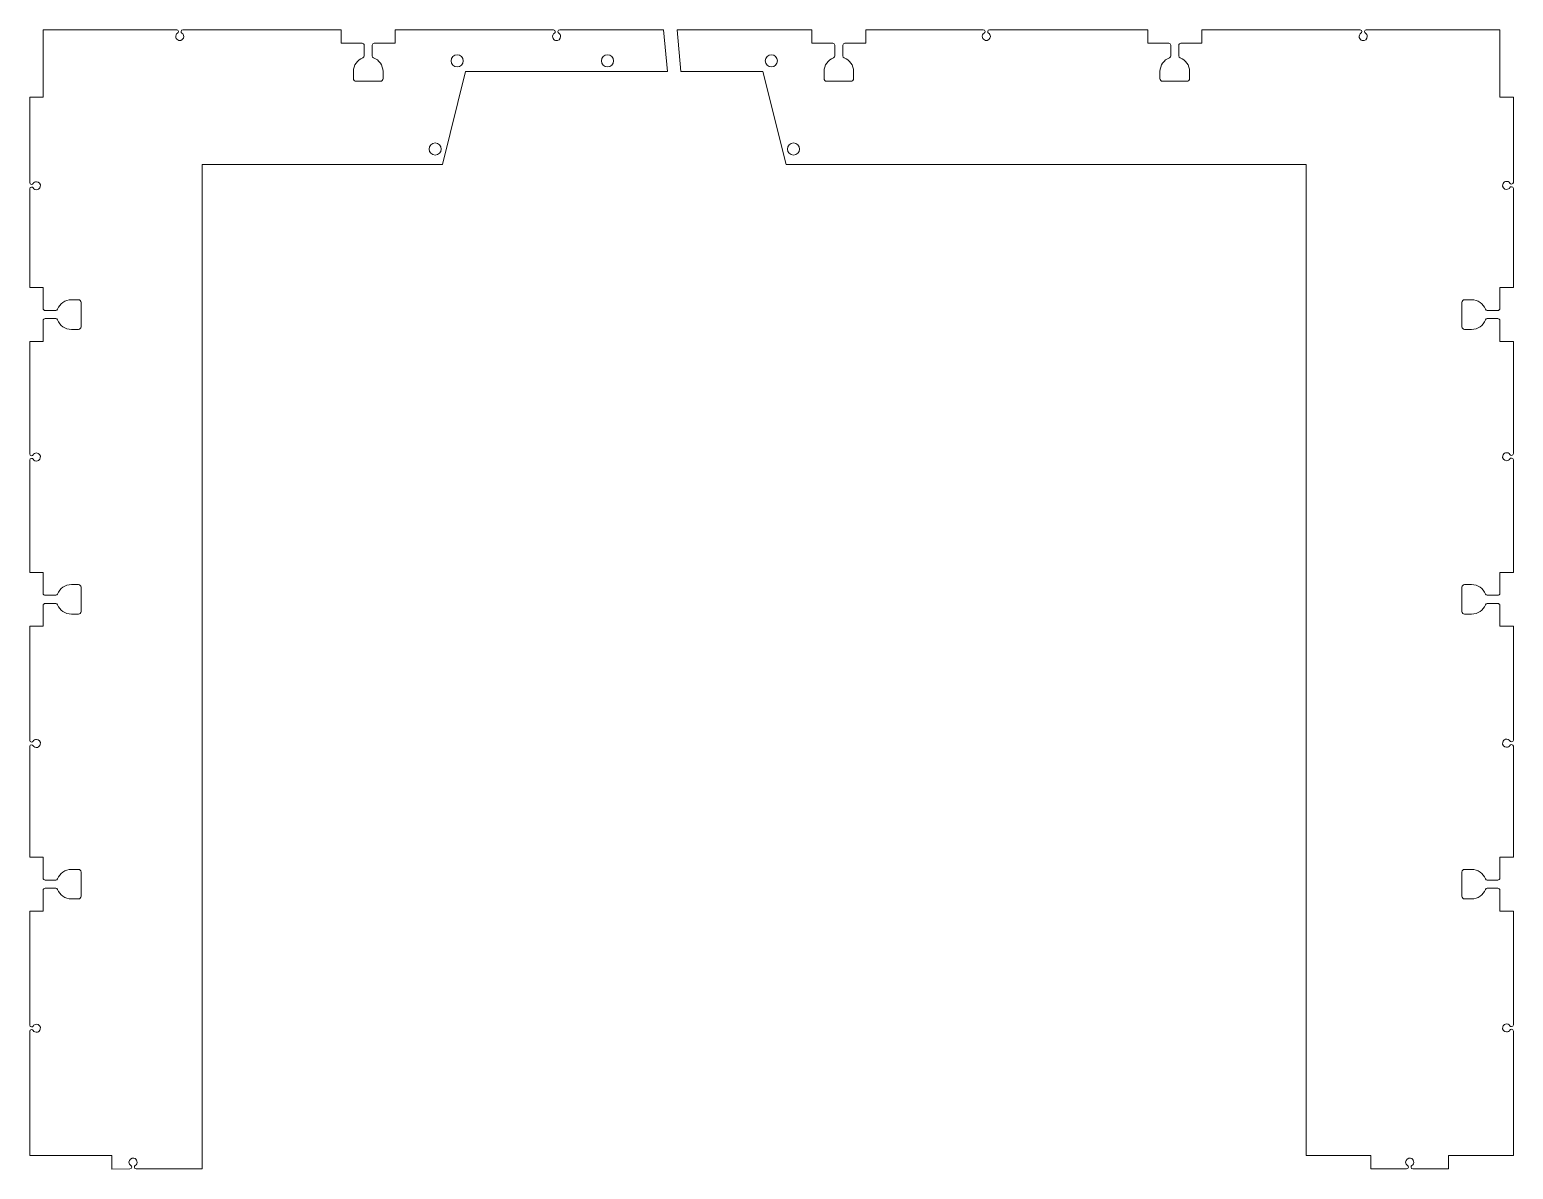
# Model space of a CAD drawing. Header units: inches. Extents: x 24 to 575, y -512 to -88.
import ezdxf

# ---------------------------------------------------------------- set-up
doc = ezdxf.new("R2010")
doc.units = ezdxf.units.IN
doc.header["$MEASUREMENT"] = 0
doc.layers.add('Layer 1', color=7, linetype='Continuous')

# ---------------------------------------------------------------- blocks, each defined once
blk = doc.blocks.new('block 3')
at = {"layer": 'Layer 1', "color": 240, "lineweight": 9, "true_color": 0xed1c24}
for points in [[(570.47, -88.44), (520.85, -88.44)], [(575.47, -113.39), (570.47, -113.39), (570.47, -88.39)], [(296.79, -103.94), (305.42, -138.44)], [(575.47, -145.08), (575.47, -113.39)]]:
    blk.add_lwpolyline(points, dxfattribs=at)
for points, knots in [([(520.85, -88.44), (520.49, -88.44), (520.2, -88.73), (520.2, -89.08), (520.2, -89.08), (520.2, -89.13), (520.2, -89.13), (520.2, -89.36), (520.33, -89.56), (520.52, -89.69), (520.93, -89.95), (521.2, -90.42), (521.2, -90.94), (521.2, -91.89), (520.33, -92.63), (519.34, -92.4), (518.81, -92.27), (518.39, -91.86), (518.25, -91.33), (518.08, -90.65), (518.38, -90.01), (518.89, -89.68), (519.08, -89.56), (519.21, -89.36), (519.21, -89.14), (519.21, -89.14), (519.21, -89.1), (519.21, -89.1), (519.22, -88.74), (518.93, -88.44), (518.57, -88.44), (518.57, -88.44), (459.74, -88.44), (459.74, -88.44), (459.74, -88.44), (459.74, -93.44), (459.74, -93.44), (459.74, -93.44), (451.99, -93.44), (451.99, -93.44), (451.58, -93.44), (451.24, -93.78), (451.24, -94.19), (451.24, -94.19), (451.24, -98.12), (451.24, -98.12), (451.24, -98.42), (451.43, -98.7), (451.72, -98.81), (453.77, -99.61), (455.24, -101.61), (455.24, -103.94), (455.24, -103.94), (455.24, -106.54), (455.24, -106.54), (455.24, -107.09), (454.79, -107.54), (454.24, -107.54), (454.24, -107.54), (445.24, -107.54), (445.24, -107.54), (444.69, -107.54), (444.24, -107.09), (444.24, -106.54), (444.24, -106.54), (444.24, -103.94), (444.24, -103.94), (444.24, -101.61), (445.71, -99.61), (447.76, -98.81), (448.05, -98.7), (448.24, -98.42), (448.24, -98.11), (448.24, -98.11), (448.24, -94.19), (448.24, -94.19), (448.24, -93.78), (447.9, -93.44), (447.49, -93.44), (447.49, -93.44), (439.74, -93.44), (439.74, -93.44), (439.74, -93.44), (439.74, -88.44), (439.74, -88.44), (439.74, -88.44), (380.89, -88.39), (380.89, -88.39), (380.54, -88.39), (380.25, -88.68), (380.25, -89.03), (380.25, -89.03), (380.25, -89.07), (380.25, -89.07), (380.25, -89.31), (380.38, -89.51), (380.57, -89.63), (380.98, -89.9), (381.25, -90.36), (381.25, -90.89), (381.25, -91.84), (380.37, -92.58), (379.39, -92.35), (378.86, -92.22), (378.43, -91.8), (378.3, -91.28), (378.13, -90.6), (378.42, -89.96), (378.93, -89.63), (379.12, -89.51), (379.25, -89.31), (379.26, -89.09), (379.26, -89.09), (379.26, -89.05), (379.26, -89.05), (379.27, -88.69), (378.98, -88.39), (378.62, -88.39), (378.62, -88.39), (334.97, -88.44), (334.97, -88.44), (334.97, -88.44), (334.97, -93.44), (334.97, -93.44), (334.97, -93.44), (327.22, -93.44), (327.22, -93.44), (326.8, -93.44), (326.47, -93.78), (326.47, -94.19), (326.47, -94.19), (326.47, -98.12), (326.47, -98.12), (326.47, -98.42), (326.66, -98.7), (326.94, -98.81), (329, -99.61), (330.47, -101.61), (330.47, -103.94), (330.47, -103.94), (330.47, -106.54), (330.47, -106.54), (330.47, -107.09), (330.02, -107.54), (329.47, -107.54), (329.47, -107.54), (320.47, -107.54), (320.47, -107.54), (319.92, -107.54), (319.47, -107.09), (319.47, -106.54), (319.47, -106.54), (319.47, -103.94), (319.47, -103.94), (319.47, -101.61), (320.94, -99.61), (322.99, -98.81), (323.28, -98.7), (323.47, -98.42), (323.47, -98.11), (323.47, -98.11), (323.47, -94.19), (323.47, -94.19), (323.47, -93.78), (323.13, -93.44), (322.72, -93.44), (322.72, -93.44), (314.97, -93.44), (314.97, -93.44), (314.97, -93.44), (314.97, -88.44), (314.97, -88.44), (314.97, -88.44), (264.9, -88.44), (264.9, -88.44), (264.9, -88.44), (266.31, -103.94), (266.31, -103.94), (266.31, -103.94), (296.79, -103.94), (296.79, -103.94)], [0, 0, 0, 0, 1, 1, 1, 2, 2, 2, 3, 3, 3, 4, 4, 4, 5, 5, 5, 6, 6, 6, 7, 7, 7, 8, 8, 8, 9, 9, 9, 10, 10, 10, 11, 11, 11, 12, 12, 12, 13, 13, 13, 14, 14, 14, 15, 15, 15, 16, 16, 16, 17, 17, 17, 18, 18, 18, 19, 19, 19, 20, 20, 20, 21, 21, 21, 22, 22, 22, 23, 23, 23, 24, 24, 24, 25, 25, 25, 26, 26, 26, 27, 27, 27, 28, 28, 28, 29, 29, 29, 30, 30, 30, 31, 31, 31, 32, 32, 32, 33, 33, 33, 34, 34, 34, 35, 35, 35, 36, 36, 36, 37, 37, 37, 38, 38, 38, 39, 39, 39, 40, 40, 40, 41, 41, 41, 42, 42, 42, 43, 43, 43, 44, 44, 44, 45, 45, 45, 46, 46, 46, 47, 47, 47, 48, 48, 48, 49, 49, 49, 50, 50, 50, 51, 51, 51, 52, 52, 52, 53, 53, 53, 54, 54, 54, 55, 55, 55, 56, 56, 56, 57, 57, 57, 58, 58, 58, 59, 59, 59, 60, 60, 60, 60]), ([(498.47, -506.44), (498.47, -506.44), (498.47, -138.44), (498.47, -138.44), (498.47, -138.44), (305.42, -138.44), (305.42, -138.44)], [0, 0, 0, 0, 1, 1, 1, 2, 2, 2, 2]), ([(575.47, -145.08), (575.47, -145.44), (575.17, -145.73), (574.81, -145.72), (574.81, -145.72), (574.77, -145.72), (574.77, -145.72), (574.54, -145.72), (574.35, -145.59), (574.23, -145.4), (573.89, -144.88), (573.26, -144.59), (572.57, -144.76), (572.05, -144.89), (571.63, -145.32), (571.51, -145.85), (571.28, -146.83), (572.02, -147.71), (572.97, -147.71), (573.49, -147.71), (573.95, -147.44), (574.22, -147.03), (574.35, -146.84), (574.55, -146.71), (574.78, -146.71), (574.78, -146.71), (574.82, -146.71), (574.82, -146.71), (575.18, -146.71), (575.47, -147), (575.47, -147.36), (575.47, -147.36), (575.47, -184.19), (575.47, -184.19), (575.47, -184.19), (570.47, -184.19), (570.47, -184.19), (570.47, -184.19), (570.47, -191.94), (570.47, -191.94), (570.47, -192.35), (570.13, -192.69), (569.72, -192.69), (569.72, -192.69), (565.79, -192.69), (565.79, -192.69), (565.48, -192.69), (565.21, -192.5), (565.1, -192.21), (564.3, -190.16), (562.3, -188.69), (559.97, -188.69), (559.97, -188.69), (557.37, -188.69), (557.37, -188.69), (556.81, -188.69), (556.37, -189.14), (556.37, -189.69), (556.37, -189.69), (556.37, -198.69), (556.37, -198.69), (556.37, -199.24), (556.81, -199.69), (557.37, -199.69), (557.37, -199.69), (559.97, -199.69), (559.97, -199.69), (562.3, -199.69), (564.3, -198.22), (565.1, -196.17), (565.21, -195.88), (565.48, -195.69), (565.79, -195.69), (565.79, -195.69), (569.72, -195.69), (569.72, -195.69), (570.13, -195.69), (570.47, -196.03), (570.47, -196.44), (570.47, -196.44), (570.47, -204.19), (570.47, -204.19), (570.47, -204.19), (575.47, -204.19), (575.47, -204.19), (575.47, -204.19), (575.47, -245.83), (575.47, -245.83), (575.47, -246.19), (575.17, -246.48), (574.81, -246.47), (574.81, -246.47), (574.77, -246.47), (574.77, -246.47), (574.54, -246.47), (574.35, -246.34), (574.23, -246.15), (573.89, -245.63), (573.26, -245.34), (572.57, -245.51), (572.05, -245.64), (571.63, -246.07), (571.51, -246.6), (571.28, -247.58), (572.02, -248.46), (572.97, -248.46), (573.49, -248.46), (573.95, -248.19), (574.22, -247.78), (574.35, -247.59), (574.55, -247.46), (574.78, -247.46), (574.78, -247.46), (574.82, -247.46), (574.82, -247.46), (575.18, -247.46), (575.47, -247.75), (575.47, -248.11), (575.47, -248.11), (575.47, -289.94), (575.47, -289.94), (575.47, -289.94), (570.47, -289.94), (570.47, -289.94), (570.47, -289.94), (570.47, -297.69), (570.47, -297.69), (570.47, -298.1), (570.13, -298.44), (569.72, -298.44), (569.72, -298.44), (565.79, -298.44), (565.79, -298.44), (565.48, -298.44), (565.21, -298.25), (565.1, -297.96), (564.3, -295.91), (562.3, -294.44), (559.97, -294.44), (559.97, -294.44), (557.37, -294.44), (557.37, -294.44), (556.81, -294.44), (556.37, -294.89), (556.37, -295.44), (556.37, -295.44), (556.37, -304.44), (556.37, -304.44), (556.37, -304.99), (556.81, -305.44), (557.37, -305.44), (557.37, -305.44), (559.97, -305.44), (559.97, -305.44), (562.3, -305.44), (564.3, -303.97), (565.1, -301.92), (565.21, -301.63), (565.48, -301.44), (565.79, -301.44), (565.79, -301.44), (569.72, -301.44), (569.72, -301.44), (570.13, -301.44), (570.47, -301.78), (570.47, -302.19), (570.47, -302.19), (570.47, -309.94), (570.47, -309.94), (570.47, -309.94), (575.47, -309.94), (575.47, -309.94), (575.47, -309.94), (575.47, -352.2), (575.47, -352.2), (575.47, -352.57), (575.17, -352.86), (574.81, -352.85), (574.81, -352.85), (574.77, -352.85), (574.77, -352.85), (574.54, -352.84), (574.35, -352.71), (574.23, -352.52), (573.89, -352.01), (573.26, -351.71), (572.57, -351.89), (572.05, -352.02), (571.63, -352.45), (571.51, -352.97), (571.28, -353.96), (572.02, -354.84), (572.97, -354.84), (573.49, -354.84), (573.95, -354.57), (574.22, -354.16), (574.35, -353.97), (574.55, -353.84), (574.78, -353.84), (574.78, -353.84), (574.82, -353.84), (574.82, -353.84), (575.18, -353.84), (575.47, -354.13), (575.47, -354.48), (575.47, -354.48), (575.47, -395.69), (575.47, -395.69), (575.47, -395.69), (570.47, -395.69), (570.47, -395.69), (570.47, -395.69), (570.47, -403.44), (570.47, -403.44), (570.47, -403.85), (570.13, -404.19), (569.72, -404.19), (569.72, -404.19), (565.79, -404.19), (565.79, -404.19), (565.48, -404.19), (565.21, -404), (565.1, -403.71), (564.3, -401.66), (562.3, -400.19), (559.97, -400.19), (559.97, -400.19), (557.37, -400.19), (557.37, -400.19), (556.81, -400.19), (556.37, -400.64), (556.37, -401.19), (556.37, -401.19), (556.37, -410.19), (556.37, -410.19), (556.37, -410.74), (556.81, -411.19), (557.37, -411.19), (557.37, -411.19), (559.97, -411.19), (559.97, -411.19), (562.3, -411.19), (564.3, -409.72), (565.1, -407.67), (565.21, -407.38), (565.48, -407.19), (565.79, -407.19), (565.79, -407.19), (569.72, -407.19), (569.72, -407.19), (570.13, -407.19), (570.47, -407.53), (570.47, -407.94), (570.47, -407.94), (570.47, -415.69), (570.47, -415.69), (570.47, -415.69), (575.47, -415.69), (575.47, -415.69), (575.47, -415.69), (575.47, -457.95), (575.47, -457.95), (575.47, -458.32), (575.17, -458.61), (574.81, -458.6), (574.81, -458.6), (574.77, -458.6), (574.77, -458.6), (574.54, -458.59), (574.35, -458.46), (574.23, -458.27), (573.89, -457.76), (573.26, -457.46), (572.57, -457.64), (572.05, -457.77), (571.63, -458.2), (571.51, -458.72), (571.28, -459.71), (572.02, -460.59), (572.97, -460.59), (573.49, -460.59), (573.95, -460.32), (574.22, -459.91), (574.35, -459.72), (574.55, -459.59), (574.78, -459.59), (574.78, -459.59), (574.82, -459.59), (574.82, -459.59), (575.18, -459.59), (575.47, -459.88), (575.47, -460.23), (575.47, -460.23), (575.47, -506.44), (575.47, -506.44), (575.47, -506.44), (551.44, -506.44), (551.44, -506.44), (551.44, -506.44), (551.44, -511.44), (551.44, -511.44), (551.44, -511.44), (538.11, -511.44), (538.11, -511.44), (537.75, -511.44), (537.46, -511.14), (537.47, -510.78), (537.47, -510.78), (537.47, -510.74), (537.47, -510.74), (537.48, -510.52), (537.61, -510.32), (537.8, -510.2), (538.31, -509.87), (538.6, -509.23), (538.43, -508.55), (538.3, -508.02), (537.87, -507.61), (537.34, -507.48), (536.36, -507.25), (535.48, -507.99), (535.48, -508.94), (535.48, -509.47), (535.75, -509.93), (536.16, -510.2), (536.35, -510.32), (536.48, -510.52), (536.48, -510.75), (536.48, -510.75), (536.48, -510.8), (536.48, -510.8), (536.48, -511.15), (536.19, -511.44), (535.84, -511.44), (535.84, -511.44), (522.49, -511.44), (522.49, -511.44), (522.49, -511.44), (522.49, -506.44), (522.49, -506.44), (522.49, -506.44), (498.47, -506.44), (498.47, -506.44)], [0, 0, 0, 0, 1, 1, 1, 2, 2, 2, 3, 3, 3, 4, 4, 4, 5, 5, 5, 6, 6, 6, 7, 7, 7, 8, 8, 8, 9, 9, 9, 10, 10, 10, 11, 11, 11, 12, 12, 12, 13, 13, 13, 14, 14, 14, 15, 15, 15, 16, 16, 16, 17, 17, 17, 18, 18, 18, 19, 19, 19, 20, 20, 20, 21, 21, 21, 22, 22, 22, 23, 23, 23, 24, 24, 24, 25, 25, 25, 26, 26, 26, 27, 27, 27, 28, 28, 28, 29, 29, 29, 30, 30, 30, 31, 31, 31, 32, 32, 32, 33, 33, 33, 34, 34, 34, 35, 35, 35, 36, 36, 36, 37, 37, 37, 38, 38, 38, 39, 39, 39, 40, 40, 40, 41, 41, 41, 42, 42, 42, 43, 43, 43, 44, 44, 44, 45, 45, 45, 46, 46, 46, 47, 47, 47, 48, 48, 48, 49, 49, 49, 50, 50, 50, 51, 51, 51, 52, 52, 52, 53, 53, 53, 54, 54, 54, 55, 55, 55, 56, 56, 56, 57, 57, 57, 58, 58, 58, 59, 59, 59, 60, 60, 60, 61, 61, 61, 62, 62, 62, 63, 63, 63, 64, 64, 64, 65, 65, 65, 66, 66, 66, 67, 67, 67, 68, 68, 68, 69, 69, 69, 70, 70, 70, 71, 71, 71, 72, 72, 72, 73, 73, 73, 74, 74, 74, 75, 75, 75, 76, 76, 76, 77, 77, 77, 78, 78, 78, 79, 79, 79, 80, 80, 80, 81, 81, 81, 82, 82, 82, 83, 83, 83, 84, 84, 84, 85, 85, 85, 86, 86, 86, 87, 87, 87, 88, 88, 88, 89, 89, 89, 90, 90, 90, 91, 91, 91, 92, 92, 92, 93, 93, 93, 94, 94, 94, 95, 95, 95, 96, 96, 96, 97, 97, 97, 98, 98, 98, 99, 99, 99, 100, 100, 100, 101, 101, 101, 102, 102, 102, 103, 103, 103, 104, 104, 104, 105, 105, 105, 106, 106, 106, 107, 107, 107, 108, 108, 108, 109, 109, 109, 110, 110, 110, 111, 111, 111, 112, 112, 112, 113, 113, 113, 114, 114, 114, 114])]:
    blk.add_open_spline(points, degree=3, knots=knots, dxfattribs=at)
at = {"layer": 'Layer 1', "color": 177, "lineweight": 9, "true_color": 0x2e3092}
for points in [[(302.17, -99.94), (302.17, -101.18), (301.16, -102.19), (299.92, -102.19), (298.67, -102.19), (297.67, -101.18), (297.67, -99.94), (297.67, -98.7), (298.67, -97.69), (299.92, -97.69), (301.16, -97.69), (302.17, -98.7), (302.17, -99.94)], [(310.36, -132.71), (310.36, -133.96), (309.35, -134.96), (308.11, -134.96), (306.87, -134.96), (305.86, -133.96), (305.86, -132.71), (305.86, -131.47), (306.87, -130.46), (308.11, -130.46), (309.35, -130.46), (310.36, -131.47), (310.36, -132.71)]]:
    blk.add_open_spline(points, degree=3, knots=[0, 0, 0, 0, 1, 1, 1, 2, 2, 2, 3, 3, 3, 4, 4, 4, 4], dxfattribs=at)
blk = doc.blocks.new('block 4')
at = {"layer": 'Layer 1', "color": 240, "lineweight": 9, "true_color": 0xed1c24}
for points in [[(29.47, -88.39), (29.47, -113.39), (24.47, -113.39)], [(177.73, -138.44), (186.36, -103.94)]]:
    blk.add_lwpolyline(points, dxfattribs=at)
for points, knots in [([(186.36, -103.94), (186.36, -103.94), (261.31, -103.94), (261.31, -103.94), (261.31, -103.94), (259.9, -88.44), (259.9, -88.44), (259.9, -88.44), (221.3, -88.44), (221.3, -88.44), (220.94, -88.44), (220.66, -88.73), (220.66, -89.08), (220.66, -89.08), (220.66, -89.13), (220.66, -89.13), (220.66, -89.36), (220.79, -89.56), (220.98, -89.69), (221.39, -89.95), (221.66, -90.42), (221.66, -90.94), (221.66, -91.89), (220.78, -92.63), (219.79, -92.4), (219.27, -92.27), (218.84, -91.86), (218.71, -91.33), (218.53, -90.65), (218.83, -90.01), (219.34, -89.68), (219.53, -89.56), (219.66, -89.36), (219.67, -89.14), (219.67, -89.14), (219.67, -89.1), (219.67, -89.1), (219.68, -88.74), (219.38, -88.44), (219.02, -88.44), (219.02, -88.44), (160.19, -88.44), (160.19, -88.44), (160.19, -88.44), (160.19, -93.44), (160.19, -93.44), (160.19, -93.44), (152.44, -93.44), (152.44, -93.44), (152.03, -93.44), (151.69, -93.78), (151.69, -94.19), (151.69, -94.19), (151.69, -98.12), (151.69, -98.12), (151.69, -98.42), (151.88, -98.7), (152.17, -98.81), (154.23, -99.61), (155.69, -101.61), (155.69, -103.94), (155.69, -103.94), (155.69, -106.54), (155.69, -106.54), (155.69, -107.09), (155.25, -107.54), (154.69, -107.54), (154.69, -107.54), (145.69, -107.54), (145.69, -107.54), (145.14, -107.54), (144.69, -107.09), (144.69, -106.54), (144.69, -106.54), (144.69, -103.94), (144.69, -103.94), (144.69, -101.61), (146.16, -99.61), (148.22, -98.81), (148.5, -98.7), (148.69, -98.42), (148.69, -98.11), (148.69, -98.11), (148.69, -94.19), (148.69, -94.19), (148.69, -93.78), (148.36, -93.44), (147.94, -93.44), (147.94, -93.44), (140.19, -93.44), (140.19, -93.44), (140.19, -93.44), (140.19, -88.44), (140.19, -88.44), (140.19, -88.44), (81.35, -88.39), (81.35, -88.39), (80.99, -88.39), (80.7, -88.68), (80.7, -89.03), (80.7, -89.03), (80.7, -89.07), (80.7, -89.07), (80.7, -89.31), (80.83, -89.51), (81.03, -89.63), (81.43, -89.9), (81.7, -90.36), (81.7, -90.89), (81.7, -91.84), (80.83, -92.58), (79.84, -92.35), (79.32, -92.22), (78.89, -91.8), (78.75, -91.28), (78.58, -90.6), (78.88, -89.96), (79.39, -89.63), (79.58, -89.51), (79.71, -89.31), (79.71, -89.09), (79.71, -89.09), (79.71, -89.05), (79.71, -89.05), (79.72, -88.69), (79.43, -88.39), (79.07, -88.39), (79.07, -88.39), (29.47, -88.39), (29.47, -88.39)], [0, 0, 0, 0, 1, 1, 1, 2, 2, 2, 3, 3, 3, 4, 4, 4, 5, 5, 5, 6, 6, 6, 7, 7, 7, 8, 8, 8, 9, 9, 9, 10, 10, 10, 11, 11, 11, 12, 12, 12, 13, 13, 13, 14, 14, 14, 15, 15, 15, 16, 16, 16, 17, 17, 17, 18, 18, 18, 19, 19, 19, 20, 20, 20, 21, 21, 21, 22, 22, 22, 23, 23, 23, 24, 24, 24, 25, 25, 25, 26, 26, 26, 27, 27, 27, 28, 28, 28, 29, 29, 29, 30, 30, 30, 31, 31, 31, 32, 32, 32, 33, 33, 33, 34, 34, 34, 35, 35, 35, 36, 36, 36, 37, 37, 37, 38, 38, 38, 39, 39, 39, 40, 40, 40, 41, 41, 41, 42, 42, 42, 43, 43, 43, 43]), ([(177.73, -138.44), (177.73, -138.44), (88.47, -138.44), (88.47, -138.44), (88.47, -138.44), (88.47, -189.05), (88.47, -189.05), (88.47, -189.05), (88.47, -506.38), (88.47, -506.38), (88.47, -506.38), (88.47, -511.44), (88.47, -511.44), (88.47, -511.44), (63.98, -511.44), (63.98, -511.44), (63.62, -511.44), (63.33, -511.14), (63.34, -510.78), (63.34, -510.78), (63.34, -510.74), (63.34, -510.74), (63.34, -510.52), (63.48, -510.32), (63.66, -510.2), (64.18, -509.87), (64.47, -509.23), (64.3, -508.55), (64.17, -508.02), (63.74, -507.61), (63.21, -507.48), (62.23, -507.25), (61.35, -507.99), (61.35, -508.94), (61.35, -509.47), (61.62, -509.93), (62.03, -510.2), (62.22, -510.32), (62.35, -510.52), (62.35, -510.75), (62.35, -510.75), (62.35, -510.8), (62.35, -510.8), (62.35, -511.15), (62.06, -511.44), (61.7, -511.44), (61.7, -511.44), (54.97, -511.59), (54.97, -511.59), (54.97, -511.59), (54.97, -506.44), (54.97, -506.44), (54.97, -506.44), (24.47, -506.44), (24.47, -506.44), (24.47, -506.44), (24.47, -460.34), (24.47, -460.34), (24.47, -459.98), (24.77, -459.68), (25.13, -459.69), (25.13, -459.69), (25.16, -459.69), (25.16, -459.69), (25.39, -459.7), (25.59, -459.83), (25.71, -460.02), (26.04, -460.53), (26.68, -460.83), (27.36, -460.65), (27.88, -460.52), (28.3, -460.09), (28.42, -459.57), (28.66, -458.58), (27.91, -457.7), (26.97, -457.7), (26.44, -457.7), (25.98, -457.97), (25.71, -458.38), (25.59, -458.58), (25.38, -458.71), (25.15, -458.71), (25.15, -458.71), (25.11, -458.71), (25.11, -458.71), (24.76, -458.7), (24.47, -458.42), (24.47, -458.06), (24.47, -458.06), (24.47, -415.69), (24.47, -415.69), (24.47, -415.69), (29.47, -415.69), (29.47, -415.69), (29.47, -415.69), (29.47, -407.94), (29.47, -407.94), (29.47, -407.53), (29.8, -407.19), (30.22, -407.19), (30.22, -407.19), (34.14, -407.19), (34.14, -407.19), (34.45, -407.19), (34.73, -407.38), (34.84, -407.67), (35.63, -409.72), (37.64, -411.19), (39.97, -411.19), (39.97, -411.19), (42.57, -411.19), (42.57, -411.19), (43.12, -411.19), (43.57, -410.74), (43.57, -410.19), (43.57, -410.19), (43.57, -401.19), (43.57, -401.19), (43.57, -400.64), (43.12, -400.19), (42.57, -400.19), (42.57, -400.19), (39.97, -400.19), (39.97, -400.19), (37.64, -400.19), (35.64, -401.66), (34.84, -403.71), (34.73, -404), (34.45, -404.19), (34.14, -404.19), (34.14, -404.19), (30.22, -404.19), (30.22, -404.19), (29.8, -404.19), (29.47, -403.85), (29.47, -403.44), (29.47, -403.44), (29.47, -395.69), (29.47, -395.69), (29.47, -395.69), (24.47, -395.69), (24.47, -395.69), (24.47, -395.69), (24.47, -354.59), (24.47, -354.59), (24.47, -354.23), (24.77, -353.93), (25.13, -353.94), (25.13, -353.94), (25.16, -353.94), (25.16, -353.94), (25.39, -353.95), (25.59, -354.08), (25.71, -354.27), (26.04, -354.78), (26.68, -355.08), (27.36, -354.9), (27.88, -354.77), (28.3, -354.34), (28.42, -353.82), (28.66, -352.83), (27.91, -351.95), (26.97, -351.95), (26.44, -351.95), (25.98, -352.22), (25.71, -352.63), (25.59, -352.83), (25.38, -352.96), (25.15, -352.96), (25.15, -352.96), (25.11, -352.96), (25.11, -352.96), (24.76, -352.95), (24.47, -352.67), (24.47, -352.31), (24.47, -352.31), (24.47, -309.94), (24.47, -309.94), (24.47, -309.94), (29.47, -309.94), (29.47, -309.94), (29.47, -309.94), (29.47, -302.19), (29.47, -302.19), (29.47, -301.78), (29.8, -301.44), (30.22, -301.44), (30.22, -301.44), (34.14, -301.44), (34.14, -301.44), (34.45, -301.44), (34.73, -301.63), (34.84, -301.92), (35.63, -303.97), (37.64, -305.44), (39.97, -305.44), (39.97, -305.44), (42.57, -305.44), (42.57, -305.44), (43.12, -305.44), (43.57, -304.99), (43.57, -304.44), (43.57, -304.44), (43.57, -295.44), (43.57, -295.44), (43.57, -294.89), (43.12, -294.44), (42.57, -294.44), (42.57, -294.44), (39.97, -294.44), (39.97, -294.44), (37.64, -294.44), (35.64, -295.91), (34.84, -297.96), (34.73, -298.25), (34.45, -298.44), (34.14, -298.44), (34.14, -298.44), (30.22, -298.44), (30.22, -298.44), (29.8, -298.44), (29.47, -298.1), (29.47, -297.69), (29.47, -297.69), (29.47, -289.94), (29.47, -289.94), (29.47, -289.94), (24.47, -289.94), (24.47, -289.94), (24.47, -289.94), (24.47, -248.21), (24.47, -248.21), (24.47, -247.85), (24.77, -247.56), (25.13, -247.57), (25.13, -247.57), (25.16, -247.57), (25.16, -247.57), (25.39, -247.58), (25.59, -247.71), (25.71, -247.89), (26.04, -248.41), (26.68, -248.7), (27.36, -248.53), (27.88, -248.4), (28.3, -247.97), (28.42, -247.44), (28.66, -246.46), (27.91, -245.58), (26.97, -245.58), (26.44, -245.58), (25.98, -245.85), (25.71, -246.26), (25.59, -246.45), (25.38, -246.58), (25.15, -246.58), (25.15, -246.58), (25.11, -246.58), (25.11, -246.58), (24.76, -246.58), (24.47, -246.29), (24.47, -245.94), (24.47, -245.94), (24.47, -204.19), (24.47, -204.19), (24.47, -204.19), (29.47, -204.19), (29.47, -204.19), (29.47, -204.19), (29.47, -196.44), (29.47, -196.44), (29.47, -196.03), (29.8, -195.69), (30.22, -195.69), (30.22, -195.69), (34.14, -195.69), (34.14, -195.69), (34.45, -195.69), (34.73, -195.88), (34.84, -196.17), (35.63, -198.22), (37.64, -199.69), (39.97, -199.69), (39.97, -199.69), (42.57, -199.69), (42.57, -199.69), (43.12, -199.69), (43.57, -199.24), (43.57, -198.69), (43.57, -198.69), (43.57, -189.69), (43.57, -189.69), (43.57, -189.14), (43.12, -188.69), (42.57, -188.69), (42.57, -188.69), (39.97, -188.69), (39.97, -188.69), (37.64, -188.69), (35.64, -190.16), (34.84, -192.21), (34.73, -192.5), (34.45, -192.69), (34.14, -192.69), (34.14, -192.69), (30.22, -192.69), (30.22, -192.69), (29.8, -192.69), (29.47, -192.35), (29.47, -191.94), (29.47, -191.94), (29.47, -184.19), (29.47, -184.19), (29.47, -184.19), (24.47, -184.19), (24.47, -184.19), (24.47, -184.19), (24.47, -147.46), (24.47, -147.46), (24.47, -147.1), (24.77, -146.81), (25.13, -146.82), (25.13, -146.82), (25.16, -146.82), (25.16, -146.82), (25.39, -146.83), (25.59, -146.96), (25.71, -147.14), (26.04, -147.66), (26.68, -147.95), (27.36, -147.78), (27.88, -147.65), (28.3, -147.22), (28.42, -146.69), (28.66, -145.71), (27.91, -144.83), (26.97, -144.83), (26.44, -144.83), (25.98, -145.1), (25.71, -145.51), (25.59, -145.7), (25.38, -145.83), (25.15, -145.83), (25.15, -145.83), (25.11, -145.83), (25.11, -145.83), (24.76, -145.83), (24.47, -145.54), (24.47, -145.19), (24.47, -145.19), (24.47, -113.39), (24.47, -113.39)], [0, 0, 0, 0, 1, 1, 1, 2, 2, 2, 3, 3, 3, 4, 4, 4, 5, 5, 5, 6, 6, 6, 7, 7, 7, 8, 8, 8, 9, 9, 9, 10, 10, 10, 11, 11, 11, 12, 12, 12, 13, 13, 13, 14, 14, 14, 15, 15, 15, 16, 16, 16, 17, 17, 17, 18, 18, 18, 19, 19, 19, 20, 20, 20, 21, 21, 21, 22, 22, 22, 23, 23, 23, 24, 24, 24, 25, 25, 25, 26, 26, 26, 27, 27, 27, 28, 28, 28, 29, 29, 29, 30, 30, 30, 31, 31, 31, 32, 32, 32, 33, 33, 33, 34, 34, 34, 35, 35, 35, 36, 36, 36, 37, 37, 37, 38, 38, 38, 39, 39, 39, 40, 40, 40, 41, 41, 41, 42, 42, 42, 43, 43, 43, 44, 44, 44, 45, 45, 45, 46, 46, 46, 47, 47, 47, 48, 48, 48, 49, 49, 49, 50, 50, 50, 51, 51, 51, 52, 52, 52, 53, 53, 53, 54, 54, 54, 55, 55, 55, 56, 56, 56, 57, 57, 57, 58, 58, 58, 59, 59, 59, 60, 60, 60, 61, 61, 61, 62, 62, 62, 63, 63, 63, 64, 64, 64, 65, 65, 65, 66, 66, 66, 67, 67, 67, 68, 68, 68, 69, 69, 69, 70, 70, 70, 71, 71, 71, 72, 72, 72, 73, 73, 73, 74, 74, 74, 75, 75, 75, 76, 76, 76, 77, 77, 77, 78, 78, 78, 79, 79, 79, 80, 80, 80, 81, 81, 81, 82, 82, 82, 83, 83, 83, 84, 84, 84, 85, 85, 85, 86, 86, 86, 87, 87, 87, 88, 88, 88, 89, 89, 89, 90, 90, 90, 91, 91, 91, 92, 92, 92, 93, 93, 93, 94, 94, 94, 95, 95, 95, 96, 96, 96, 97, 97, 97, 98, 98, 98, 99, 99, 99, 100, 100, 100, 101, 101, 101, 102, 102, 102, 103, 103, 103, 104, 104, 104, 105, 105, 105, 106, 106, 106, 107, 107, 107, 108, 108, 108, 109, 109, 109, 110, 110, 110, 111, 111, 111, 112, 112, 112, 113, 113, 113, 114, 114, 114, 115, 115, 115, 116, 116, 116, 117, 117, 117, 117])]:
    blk.add_open_spline(points, degree=3, knots=knots, dxfattribs=at)
at = {"layer": 'Layer 1', "color": 177, "lineweight": 9, "true_color": 0x2e3092}
for points in [[(185.48, -99.94), (185.48, -101.18), (184.48, -102.19), (183.23, -102.19), (181.99, -102.19), (180.98, -101.18), (180.98, -99.94), (180.98, -98.7), (181.99, -97.69), (183.23, -97.69), (184.48, -97.69), (185.48, -98.7), (185.48, -99.94)], [(241.33, -99.94), (241.33, -101.18), (240.32, -102.19), (239.08, -102.19), (237.83, -102.19), (236.83, -101.18), (236.83, -99.94), (236.83, -98.7), (237.83, -97.69), (239.08, -97.69), (240.32, -97.69), (241.33, -98.7), (241.33, -99.94)], [(177.29, -132.71), (177.29, -133.96), (176.28, -134.96), (175.04, -134.96), (173.8, -134.96), (172.79, -133.96), (172.79, -132.71), (172.79, -131.47), (173.8, -130.46), (175.04, -130.46), (176.28, -130.46), (177.29, -131.47), (177.29, -132.71)]]:
    blk.add_open_spline(points, degree=3, knots=[0, 0, 0, 0, 1, 1, 1, 2, 2, 2, 3, 3, 3, 4, 4, 4, 4], dxfattribs=at)
blk = doc.blocks.new('block 2')
at = {"layer": 'Layer 1'}
for name in ['block 4', 'block 3']:
    blk.add_blockref(name, (0, 0), dxfattribs=at)

msp = doc.modelspace()

# ---------------------------------------------------------------- block references
at = {"layer": 'Layer 1'}
msp.add_blockref('block 2', (0, 0), dxfattribs=at)

doc.saveas('drawing.dxf')
